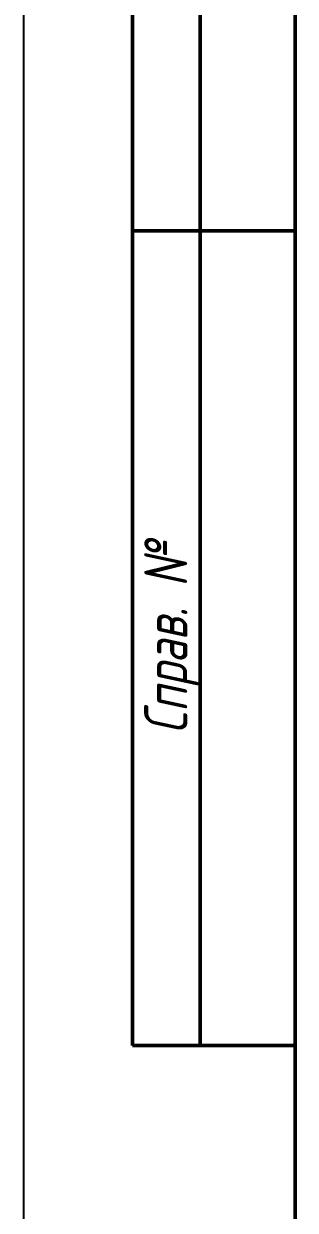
# Model space of a CAD drawing. Header units: millimetres. Extents: x -351 to 1050, y -103 to 376.
# Drawn here: x 0 to 20, y 159.8 to 247.3 of the extents above; entities that cross this region are included whole.
import ezdxf
from ezdxf.enums import TextEntityAlignment as Align

# ---------------------------------------------------------------- set-up
doc = ezdxf.new("R2010")
doc.units = ezdxf.units.MM
for name, color, linetype, lineweight in [('Кромка (ГОСТ)', 7, 'Continuous', 50), ('Обозначение (ГОСТ)', 7, 'Continuous', 25), ('Эскизная геометрия (ГОСТ)', 7, 'Continuous', 50)]:
    doc.layers.add(name, color=color, linetype=linetype, lineweight=lineweight)
doc.styles.add('Альтернативный текст (ГОСТ)', font='', dxfattribs={"width": 0.8})
doc.styles.get('Альтернативный текст (ГОСТ)').set_extended_font_data('Arial', italic=True)

# ---------------------------------------------------------------- blocks, each defined once
blk = doc.blocks.new('Рамки ГОСТ - Рамка')
at = {"layer": 'Кромка (ГОСТ)', "lineweight": 25}
blk.add_line((0, 0), (0, 297), dxfattribs=at)
at = {"layer": 'Кромка (ГОСТ)'}
blk.add_line((20, 292), (20, 5), dxfattribs=at)
blk = doc.blocks.new('ГОСТ - Доп. графы 2')
at = {"layer": 'Эскизная геометрия (ГОСТ)'}
for p, q in [((-12, 0), (-12, 120)), ((-7, 0), (-7, 120)), ((-12, 60), (0, 60)), ((0, 0), (-12, 0))]:
    blk.add_line(p, q, dxfattribs=at)
at = {"layer": 'Обозначение (ГОСТ)', "insert": (-9.104, 29.999), "char_height": 3.17, "width": 59.93572, "attachment_point": 5, "rotation": 90, "style": 'Альтернативный текст (ГОСТ)'}
blk.add_mtext('\\fGOST Common|b0|i1;\\H3.1700;Справ. №', dxfattribs=at)
at = {"layer": 'Обозначение (ГОСТ)', "lineweight": 30, "flags": 17}
for tag, p in [('Первичная_применяемость', (-3.651, 90.027)), ('Справочный_номер', (-3.551, 30.017))]:
    blk.add_attdef(tag, text='', height=3.17, rotation=90, dxfattribs=at).set_placement(p, align=Align.MIDDLE_CENTER)

msp = doc.modelspace()

# ---------------------------------------------------------------- block references
for name, p in [('Рамки ГОСТ - Рамка', (0, 0)), ('ГОСТ - Доп. графы 2', (20, 172))]:
    msp.add_blockref(name, p)

doc.saveas('drawing.dxf')
